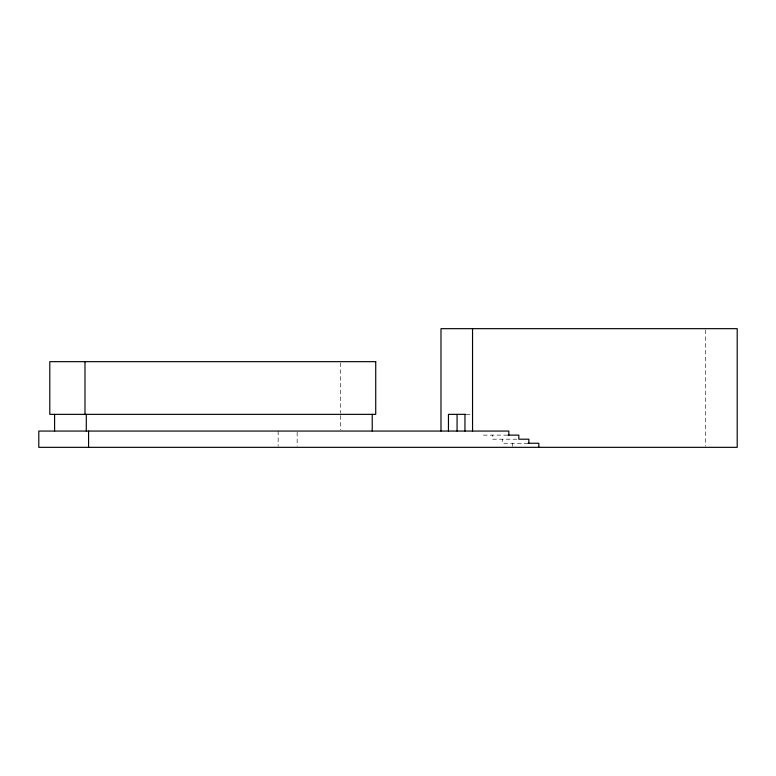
<?xml version="1.0" encoding="UTF-8"?>
<svg xmlns="http://www.w3.org/2000/svg" width="776" height="776" viewBox="0 0 776 776"><rect width="100%" height="100%" fill="white"/><g stroke="black" fill="none" stroke-linecap="round" stroke-linejoin="round"><path stroke-width="0.58" stroke-dasharray="3.88 2.91" d="M466.036 414.355L471.43 414.355M507.63 435.123L482.546 435.123L482.546 433.086M516.884 439.197L492.547 439.197L492.547 435.123M528.078 443.261L502.547 443.261L502.547 439.197M705.636 329.878L705.636 446.122M512.548 443.261L512.548 446.316M340.528 362.867L340.528 413.152M340.519 415.548L340.519 429.865M297.15 432.222L297.15 446.171M278.147 431.058L278.147 446.171"/><path stroke-width="1.16" d="M465.328 414.355L448.45 414.355L448.45 431.058M508.076 435.123L518.824 435.123L518.824 439.197L528.825 439.197L528.825 443.261M528.078 443.261L538.825 443.261L538.825 447.335M508.823 435.123L508.823 431.058L38.8 431.058L38.8 447.335L737.2 447.335L737.2 328.665L440.981 328.665L440.981 431.058M472.545 328.665L472.545 431.058M464.96 414.355L464.96 431.058M457.074 414.355L457.074 431.058M372.228 414.355L372.228 431.058M88.571 431.058L88.571 447.335M86.301 414.355L86.301 431.058M84.991 361.665L84.991 414.355M54.592 414.355L54.592 431.058M375.73 361.665L49.79 361.665L49.79 414.355L375.73 414.355L375.73 361.665"/></g></svg>
